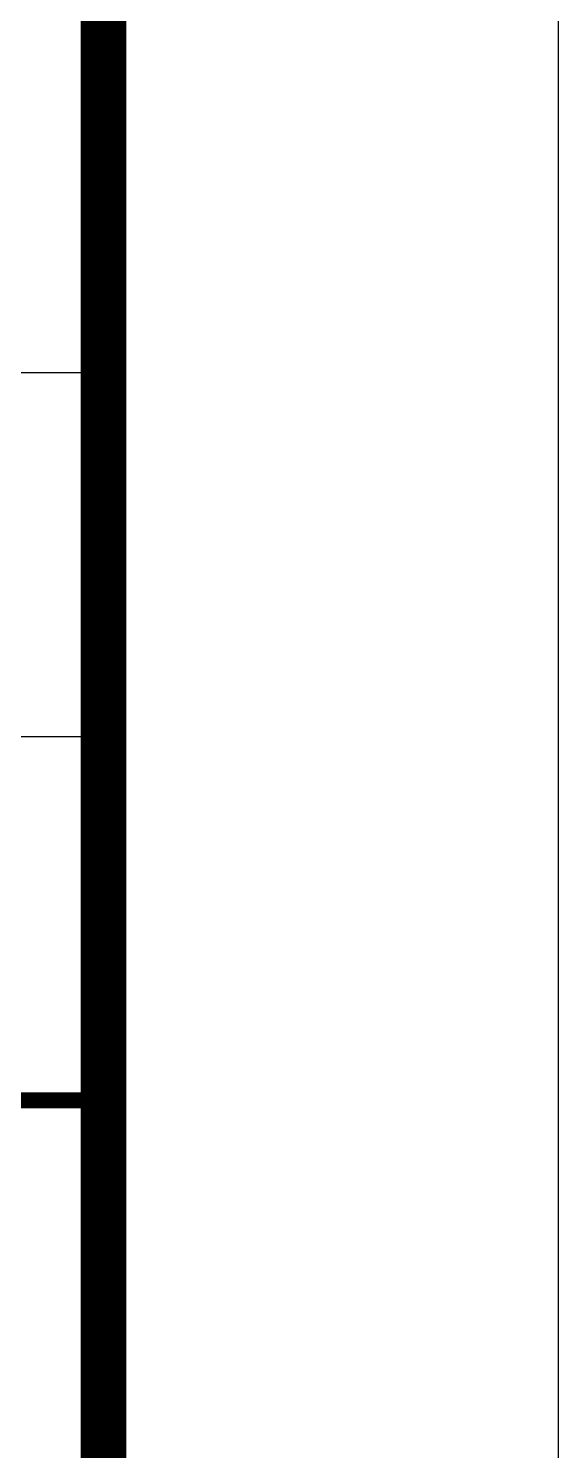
# Model space of a CAD drawing. Extents: x -809667 to 586099, y 3084146 to 3634412.
# Drawn here: x 382142.16 to 382147.98, y 3085604.7 to 3085620.33 of the extents above; entities that cross this region are included whole.
import ezdxf

# ---------------------------------------------------------------- set-up
doc = ezdxf.new("R2010")
doc.units = 0
doc.header["$LTSCALE"] = 0.5
doc.layers.get('0').update_dxf_attribs({"linetype": 'CONTINUOUS'})
doc.layers.add('PUB_TITLE', color=4, linetype='CONTINUOUS')

# ---------------------------------------------------------------- blocks, each defined once
blk = doc.blocks.new('DE')
at = {"layer": 'PUB_TITLE'}
for p, q in [((-6000, 8000), (0, 8000)), ((-6000, 7200), (0, 7200)), ((-6000, 7200), (0, 7200)), ((-6000, 6400), (0, 6400))]:
    blk.add_line(p, q, dxfattribs=at)
blk.add_lwpolyline([(-6000, 0), (0, 0), (0, 57400), (-6000, 57400)], close=True, dxfattribs=at)
at = {"layer": 'PUB_TITLE', "const_width": 35}
blk.add_lwpolyline([(-6000, 6400), (0, 6400)], dxfattribs=at)
blk = doc.blocks.new('DEEEE')
at = {"layer": 'PUB_TITLE'}
blk.add_blockref('DE', (917508.9, -201220.5), dxfattribs=at)

msp = doc.modelspace()

# ---------------------------------------------------------------- linework, layer by layer
at = {"layer": 'PUB_TITLE', "linetype": 'Continuous'}
msp.add_lwpolyline([(381727.482, 3085571.553), (382147.982, 3085571.553), (382147.982, 3085868.553), (381727.482, 3085868.553)], close=True, dxfattribs=at)
at = {"layer": 'PUB_TITLE', "linetype": 'Continuous', "const_width": 0.5}
msp.add_lwpolyline([(381739.982, 3085576.553), (382142.982, 3085576.553), (382142.982, 3085863.553), (381739.982, 3085863.553)], close=True, dxfattribs=at)

# ---------------------------------------------------------------- block references
at = {"xscale": 0.005, "yscale": 0.005, "zscale": 0.005}
msp.add_blockref('DEEEE', (377555.437, 3086582.655), dxfattribs=at)

doc.saveas('drawing.dxf')
